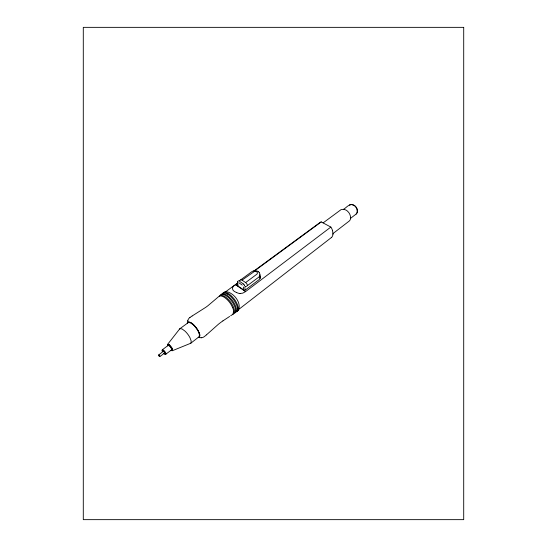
<?xml version="1.0" encoding="UTF-8"?>
<svg xmlns="http://www.w3.org/2000/svg" width="547" height="547" viewBox="0 0 547 547"><rect width="100%" height="100%" fill="white"/><g stroke="black" fill="none" stroke-linecap="round" stroke-linejoin="round"><path stroke-width="0.82" d="M260.003 278.512L259.914 274.724A3.904 3.904 0 0 0 259.285 272.727M332.979 234.287L332.603 230.745M158.534 354.853L158.78 355.153A2.612 2.612 0 0 1 159.526 356.097L159.601 356.2M357.3 211.935L356.822 208.845A8.267 8.267 0 0 0 355.673 206.951L355.078 206.294A6.598 6.598 0 0 0 353.718 205.269C349.977 202.787 346.504 207.395 343.817 209.241L341.048 209.645L323.092 222.903M244.331 290.765L258.888 279.79A3.733 3.733 0 0 0 260.064 278.402L260.324 277.172A2.714 2.714 0 0 0 259.941 275.866M187.853 320.651L187.785 320.898A18.263 18.263 0 0 0 187.676 321.321L187.279 323.161A2.263 2.263 0 0 1 187.354 322.88A1.367 1.367 0 0 1 188.476 321.909M162.144 350.176A0.827 0.827 0 0 1 162.452 349.69L168.182 345.396L169.673 346.142A8.089 8.089 0 0 1 171.266 348.248L171.642 349.834L165.98 354.046A1.169 1.169 0 0 0 165.932 353.533M190.63 343.304A1.586 1.586 0 0 0 190.903 343.133L199.258 336.61L199.388 334.408L198.315 331.461A23.589 23.589 0 0 0 193.494 325.021L190.671 322.894L188.517 322.422L179.956 328.665A1.538 1.538 0 0 0 179.655 328.959L167.703 344.248L169.194 344.624M188.38 322.477C192.414 321.506 195.45 327.311 197.652 329.848M234.321 313.308L234.533 313.164A2.113 2.113 0 0 0 234.882 312.857A2.195 2.195 0 0 0 235.299 312.624L236.441 311.797A2.181 2.181 0 0 0 236.789 311.482C238.711 308.508 236.55 304.727 235.094 302.019A28.984 28.984 0 0 0 233.555 299.681L231.224 296.932A19.678 19.678 0 0 0 227.682 294.142M234.882 312.857C236.824 309.896 234.622 306.108 233.172 303.421A29.285 29.285 0 0 0 231.627 301.089L229.289 298.334A17.901 17.901 0 0 0 225.193 295.236L222.868 294.436L221.132 294.662M230.643 315.79L232.591 314.498A2.044 2.044 0 0 0 232.947 314.19L233.658 311.25M165.898 354.196L165.926 354.169A0.814 0.814 0 0 1 165.454 354.374M206.472 334.853L218.444 324.207A74.768 74.768 0 0 1 222.909 320.891M206.315 334.983L204.824 336.234A16.437 16.437 0 0 1 204.551 336.453L204.421 336.542A6.14 6.14 0 0 1 201.159 337.807M238.328 310.388C242.13 302.922 233.145 291.681 225.234 291.626A2.708 2.708 0 0 0 224.448 292.016L223.313 292.871A2.236 2.236 0 0 0 222.971 293.199A2.174 2.174 0 0 0 222.574 293.445L221.467 294.32A2.167 2.167 0 0 0 221.152 294.635A2.017 2.017 0 0 0 220.728 294.908M236.789 311.482A2.188 2.188 0 0 0 237.2 311.243C239.73 308.487 237.33 304.235 235.894 301.52A27.644 27.644 0 0 0 233.808 298.484C231.313 295.701 227.443 291.182 223.313 292.871M245.651 286.621L244.865 286.922L245.049 289.965L244.639 290.156A1.614 1.614 0 0 1 244.126 290.19L237.815 285.951L237.439 282.573M350.627 218.287L356.124 214.062C359.967 210.301 354.941 203.074 350.012 204.749A3.248 3.248 0 0 0 349.389 205.111M239.183 309.082L331.27 237.63M333.02 233.542L349.191 221.077A3.918 3.918 0 0 0 350.559 218.458L350.586 216.619L349.738 214.123A10.666 10.666 0 0 0 348.528 212.243L347.379 211.046A8.349 8.349 0 0 0 346.087 210.123L343.817 209.262M221.467 294.32C225.549 292.59 229.412 297.13 231.887 299.872A27.842 27.842 0 0 1 233.979 302.908C235.415 305.616 237.877 309.889 235.306 312.617M238.253 310.45L237.2 311.243M190.014 317.451L190.137 317.356A16.137 16.137 0 0 1 190.424 317.144L192.052 316.043M159.929 356.548L164.674 352.959L164.503 352.637A6.167 6.167 0 0 0 163.751 351.598L162.931 350.969L162.664 351.352M332.603 230.745A12.971 12.971 0 0 0 331.133 227.504L330.846 227.073L245.521 291.626L235.709 284.775C231.272 286.539 231.313 290.813 236.434 292.46M163.334 351.188L158.904 354.859A3.186 3.186 0 0 1 159.868 356.124M245.651 286.628A7.836 7.836 0 0 0 247.497 285.548L258.464 277.35A3.74 3.74 0 0 0 259.647 275.962L259.914 274.724M239.524 280.543A5.388 5.388 0 0 0 240.659 279.873L241.542 279.859A2.345 2.345 0 0 1 242.041 280.132L245.61 282.567L256.782 274.273A1.532 1.532 0 0 0 256.488 271.647M245.494 291.647L242.8 293.124L240.106 293.507M236.899 285.596L237.63 285.055M225.932 291.551L237.48 283.079M254.198 270.799L319.913 222.561A4.096 4.096 0 0 1 321.26 221.918L330.846 227.073M235.709 284.775L237.507 283.455M242.041 280.132L254.321 271.51A4.479 4.479 0 0 1 255.367 271.442L256.536 271.715M254.806 270.738L321.26 221.911M240.666 279.879L251.661 271.818A5.484 5.484 0 0 1 253.179 271.052L253.746 270.888M162.452 349.69L163.84 350.367A7.398 7.398 0 0 1 164.415 350.969A9.511 9.511 0 0 1 165.55 352.596L165.939 353.526M222.903 320.891L229.651 316.44M233.48 313.889C235.75 311.482 233.61 306.874 232.031 304.31A28.437 28.437 0 0 0 229.931 301.274C227.525 298.546 224.291 294.812 220.256 295.455A2.126 2.126 0 0 0 219.333 296.132A1.894 1.894 0 0 0 218.916 296.412L207.949 305.705A65.982 65.982 0 0 1 205.699 307.359L192.175 315.961M171.184 350.374A2.379 2.379 0 0 0 171.963 350.716A1.087 1.087 0 0 0 172.551 350.654L172.476 348.822M219.313 296.159L220.988 295.927L222.93 296.529A14.454 14.454 0 0 1 225.685 298.327L227.067 299.524A20.465 20.465 0 0 1 227.374 299.824L228.516 301.055A27.589 27.589 0 0 1 230.998 304.412L232.612 307.469M199.176 336.72C200.763 335.12 198.698 332.152 197.987 330.491M222.971 293.199L224.988 293.035L227.682 294.142M172.585 350.634L190.541 343.338A0.944 0.944 0 0 0 190.924 343.078L191.204 341.02L189.932 337.622A24.827 24.827 0 0 0 184.989 331.113L182.069 328.952L180.011 328.658A0.944 0.944 0 0 0 179.655 328.959M238.622 280.864L239.429 280.57M198.226 337.602L199.552 337.055L199.833 335.202M198.67 337.595L201.159 337.725M171.088 350.258L172.155 350.121L171.402 348.07A13.066 13.066 0 0 0 170.425 346.668C170.076 345.861 167.396 343.66 167.676 345.725M245.61 282.567L246.444 283.325A6.058 6.058 0 0 1 247.032 284.173L247.504 285.561M239.545 281.308L243.114 283.763M238.711 282.655L242.28 285.11M237.924 286.054L237.726 283.025M163.915 353.533L165.132 354.025L164.688 352.583A8.752 8.752 0 0 0 163.909 351.502L162.644 350.49L162.274 351.01A3.85 3.85 0 0 0 162.493 351.536L162.568 351.762M164.107 353.389L164.715 353.622L164.688 353.006M243.292 283.893L243.791 284.365M192.455 323.783L194.103 325.294M194.5 325.704L195.347 326.655M195.423 326.744L196.441 328.05M243.948 284.543L244.235 284.939M196.517 328.145L197.18 329.116M197.515 329.697L198.11 330.627M197.665 329.868L198 330.429M244.365 285.144L244.673 285.78M198.137 330.675L199.252 333.014A10.113 10.113 0 0 1 199.799 334.894M162.534 351.694L162.466 351.564A2.735 2.735 0 0 1 162.076 350.278M167.635 345.786L167.573 345.588A2.236 2.236 0 0 1 167.485 344.795M243.429 286.963L243.62 290.006M332.911 234.28A4.827 4.827 0 0 1 331.311 237.678M357.266 211.928A3.234 3.234 0 0 1 356.145 214.089M167.519 344.644A1.156 1.156 0 0 1 167.642 344.337M165.208 354.408A2.783 2.783 0 0 1 164.162 353.718M159.416 356.439A2.297 2.297 0 0 1 158.541 355.29M187.778 320.631A6.489 6.489 0 0 1 189.953 317.376M220.256 295.455A2.229 2.229 0 0 1 220.708 294.936M233.371 313.964A2.14 2.14 0 0 1 232.947 314.19M237.514 281.869A1.552 1.552 0 0 1 237.603 281.65M237.74 281.438A1.367 1.367 0 0 1 238.136 281.083M258.157 271.544A4.444 4.444 0 0 1 259.257 272.673M253.753 270.915A6.051 6.051 0 0 1 258.116 271.49M240.044 293.561A10.072 10.072 0 0 1 236.448 292.426M232.578 307.489A12.998 12.998 0 0 1 233.678 311.154M169.18 344.644A10.899 10.899 0 0 1 172.421 348.842M188.722 321.752A7.877 7.877 0 0 1 192.325 323.906M259.969 276.98A2.824 2.824 0 0 1 260.283 277.726M463.706 27.35L83.294 27.35L83.294 519.65L463.706 519.65L463.706 27.35"/></g></svg>
